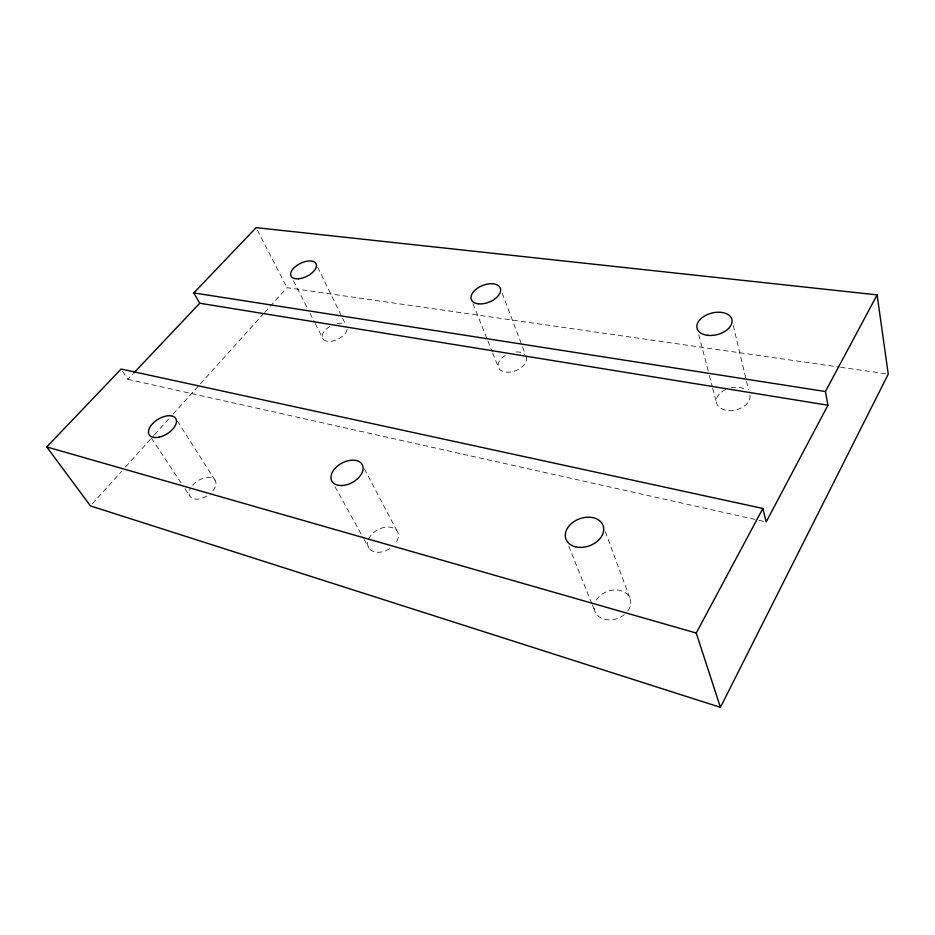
<?xml version="1.0" encoding="UTF-8"?>
<svg xmlns="http://www.w3.org/2000/svg" width="935" height="935" viewBox="0 0 935 935"><rect width="100%" height="100%" fill="white"/><g stroke="black" fill="none" stroke-linecap="round" stroke-linejoin="round"><path stroke-width="0.7" stroke-dasharray="4.67 3.51" d="M92.378 503.755L121.562 471.333M125.454 467.021L153.679 435.687M154.649 434.611L172.157 415.163M173.139 414.076L263.623 313.611M264.593 312.524L286.975 287.676L839.104 367.058M122.614 371.324L127.826 379.318L132.817 374.035M840.553 367.256L888.25 374.117M127.826 379.318L757.642 520.012M759.068 520.327L764.76 521.601M151.4 438.106L181.741 483.874M184.931 488.689L189.723 495.912M177.381 421.066L215.26 480.543M335.01 486.773L363.47 538.221M364.159 539.472L369.021 548.261M364.405 468.902L396.931 530.858M257.452 230.209L286.975 287.676M293.496 280.722L307.334 308.001M309.976 313.202L314.581 322.294M315.247 323.592L323.159 339.183M317.666 267.165L341.918 316.871M342.561 318.18L345.751 324.714M472.946 303.618L487.334 339.592M487.86 340.924L492.126 351.595M492.663 352.927L498.53 367.584M568.749 546.063L591.785 603.542M592.322 604.875L594.999 611.56M502.235 293.263L525.143 353.746M605.342 531.653L629.816 597.968M698.761 334.672L709.034 374.105M709.408 375.508L712.341 386.774M712.704 388.177L716.385 402.26M733.285 325.45L746.188 379.972M746.527 381.375L748.514 389.755M526.16 356.434A14.902 9.198 -21.4 0 1 517.219 370.003A14.902 9.198 -21.4 0 1 499.395 369.056A14.902 9.198 -21.4 0 1 505.356 355.323M516.108 351.957A14.902 9.198 -21.4 0 1 524.734 354.447M749.835 395.353A17.087 11.302 -13 0 1 736.64 409.682A17.087 11.302 -13 0 1 717.005 404.282A17.087 11.302 -13 0 1 726.892 389.042M731.112 387.78A17.087 11.302 -13 0 1 746.527 390.269M596.25 600.176A18.7 14.457 -19.1 0 1 621.869 591.014A18.7 14.457 -19.1 0 1 627.584 611.28M624.37 614.599A18.7 14.457 -19.1 0 1 605.155 619.414A18.7 14.457 -19.1 0 1 594.192 607.867M368.6 539.215A16.479 11.208 -28.9 0 1 390.152 527.165A16.479 11.208 -28.9 0 1 395.727 543.153M389.579 548.798A16.479 11.208 -28.9 0 1 374.164 551.755A16.479 11.208 -28.9 0 1 367.7 542.475M192.505 485.37A14.913 8.836 -32.2 0 1 211.45 477.773A14.913 8.836 -32.2 0 1 212.654 491.109M206.81 496.029A14.913 8.836 -32.2 0 1 192.329 498.355A14.913 8.836 -32.2 0 1 190.53 488.175M347.095 329.412A13.429 7.503 -26.1 0 1 335.455 340.235A13.429 7.503 -26.1 0 1 322.517 338.119A13.429 7.503 -26.1 0 1 329.739 326.572M337.161 323.755A13.429 7.503 -26.1 0 1 344.431 324.328"/><path stroke-width="1.4" d="M720.441 707.351L888.25 374.117L877.112 294.887L256.132 227.649L193.814 292.912L199.751 303.232L827.942 405.229L766.186 521.917L762.866 508.465L121.129 369.044L46.75 446.93L90.426 505.905L720.441 707.351L696.236 633.042L762.866 508.465M827.942 405.229L825.418 391.531L877.112 294.887M133.822 372.983L199.751 303.232M193.814 292.912L825.418 391.531M46.75 446.93L696.236 633.042M159.417 437.089A15.579 8.567 -31.5 0 0 175.827 418.646A15.579 8.567 -31.5 0 0 152.124 424.163A15.579 8.567 -31.5 0 0 159.417 437.089M341.357 485.534A17.309 10.998 -28.4 0 0 362.92 466.343A17.309 10.998 -28.4 0 0 336.834 466.635A17.309 10.998 -28.4 0 0 341.357 485.534M575.668 546.835A19.775 14.376 -19.9 0 0 603.718 528.555A19.775 14.376 -19.9 0 0 574.16 521.485A19.775 14.376 -19.9 0 0 575.668 546.835M298.627 278.759A13.978 7.223 -26 0 0 316.392 264.547A13.978 7.223 -26 0 0 295.635 266.381A13.978 7.223 -26 0 0 298.627 278.759M478.182 303.805A15.579 8.941 -21.7 0 0 500.646 290.201A15.579 8.941 -21.7 0 0 478.568 287.477A15.579 8.941 -21.7 0 0 478.182 303.805M707.491 335.314A17.964 11.103 -14.3 0 0 731.965 319.852A17.964 11.103 -14.3 0 0 703.938 316.392A17.964 11.103 -14.3 0 0 707.491 335.314"/></g></svg>
